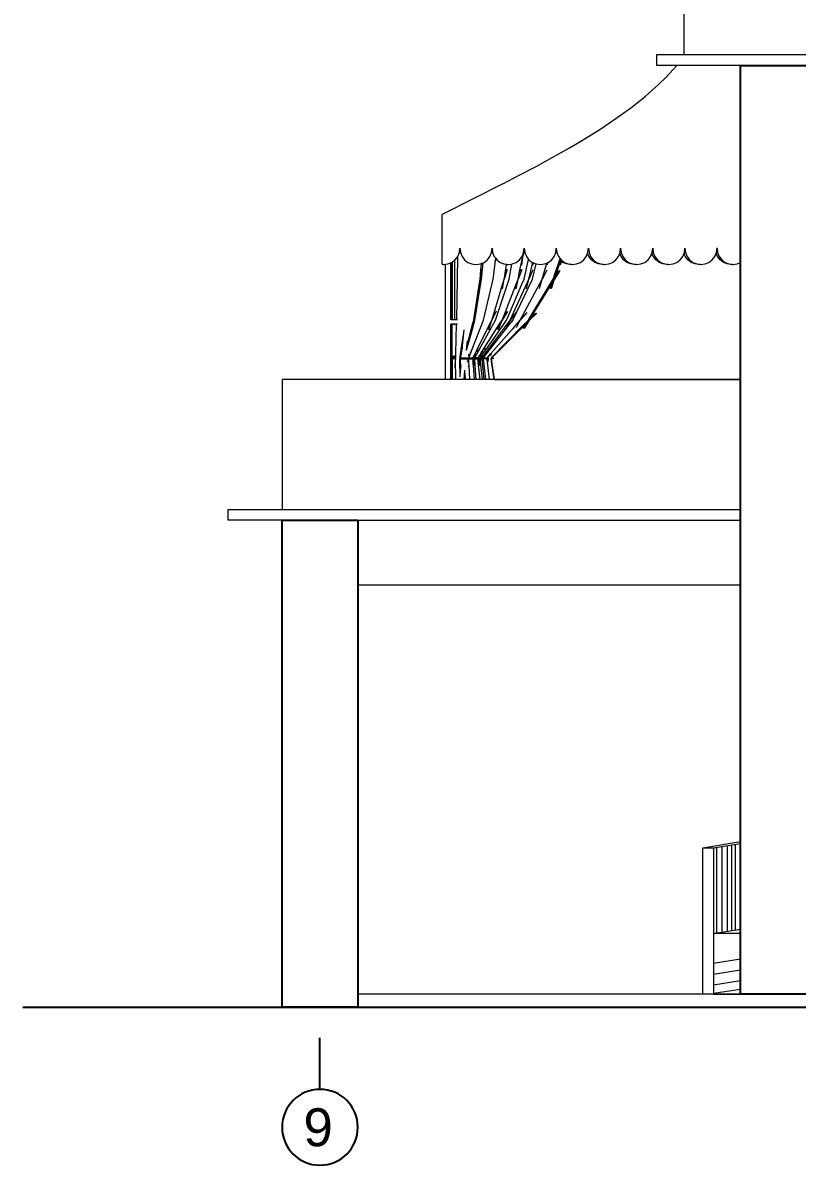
# Model space of a CAD drawing. Header units: inches. Extents: x 249 to 1192, y -18 to 440.
# Drawn here: x 589.5 to 596.65, y 201.01 to 211.56 of the extents above; entities that cross this region are included whole.
import ezdxf
from ezdxf.enums import TextEntityAlignment as Align

# ---------------------------------------------------------------- set-up
doc = ezdxf.new("R2010")
doc.units = ezdxf.units.IN
doc.header["$MEASUREMENT"] = 0
for name, color, linetype, lineweight in [('BALOK', 3, 'Continuous', 20), ('LANTAI', 135, 'Continuous', 9), ('RENCANA JALAN', 13, 'Continuous', 15), ('TEXT (KETERANGAN)', 7, 'Continuous', 25)]:
    doc.layers.add(name, color=color, linetype=linetype, lineweight=lineweight)
doc.layers.add('GROUND', color=36, linetype='Continuous')
doc.layers.add('KOLOM', color=5, linetype='Continuous')
doc.styles.add('S', font='SIMPLEX', dxfattribs={"width": 1.1})
doc.styles.get("Standard").update_dxf_attribs({"font": 'arial.ttf'})

# ---------------------------------------------------------------- blocks, each defined once
blk = doc.blocks.new('NAV')
blk.add_circle((0, -0.4), 0.35)
at = {"style": 'S', "width": 0.75, "flags": 4}
blk.add_attdef('AV', text='', height=0.3, dxfattribs=at).set_placement((0, -0.4), align=Align.MIDDLE)
blk = doc.blocks.new('tampak belakang')
for p, q in [((595.539, 211.165), (595.475, 211.092)), ((595.366, 210.984), (595.442, 211.059)), ((595.475, 211.092), (595.442, 211.059)), ((595.248, 210.881), (595.366, 210.984)), ((595.121, 210.78), (595.248, 210.881)), ((594.986, 210.682), (595.121, 210.78)), ((594.845, 210.586), (594.986, 210.682)), ((594.698, 210.493), (594.845, 210.586)), ((594.393, 210.316), (594.547, 210.404)), ((594.547, 210.404), (594.62, 210.447)), ((594.62, 210.447), (594.698, 210.493)), ((594.238, 210.232), (594.393, 210.316)), ((594.083, 210.151), (594.238, 210.232)), ((593.93, 210.072), (594.083, 210.151)), ((593.93, 210.072), (593.371, 209.788)), ((593.371, 209.328), (593.371, 209.788)), ((593.529, 209.438), (593.534, 209.477)), ((593.535, 209.478), (593.534, 209.477)), ((593.535, 209.478), (593.534, 209.478)), ((593.534, 209.477), (593.534, 209.478)), ((593.534, 209.477), (593.54, 209.438)), ((593.826, 209.438), (593.831, 209.477)), ((593.832, 209.478), (593.831, 209.477)), ((593.832, 209.478), (593.831, 209.478)), ((593.831, 209.477), (593.831, 209.478)), ((593.831, 209.477), (593.836, 209.438)), ((594.13, 209.465), (594.119, 209.413)), ((594.123, 209.438), (594.128, 209.477)), ((594.128, 209.478), (594.128, 209.477)), ((594.128, 209.478), (594.128, 209.478)), ((594.128, 209.477), (594.128, 209.478)), ((594.128, 209.477), (594.13, 209.465)), ((594.13, 209.465), (594.133, 209.438)), ((594.42, 209.438), (594.425, 209.477)), ((594.425, 209.478), (594.425, 209.478)), ((594.425, 209.477), (594.425, 209.478)), ((594.425, 209.478), (594.425, 209.477)), ((594.425, 209.477), (594.43, 209.438)), ((594.717, 209.438), (594.722, 209.477)), ((594.722, 209.477), (594.722, 209.478)), ((594.722, 209.478), (594.722, 209.478)), ((594.722, 209.478), (594.722, 209.477)), ((594.722, 209.477), (594.727, 209.438)), ((595.014, 209.438), (595.019, 209.477)), ((595.019, 209.478), (595.019, 209.477)), ((595.019, 209.478), (595.019, 209.478)), ((595.019, 209.477), (595.019, 209.478)), ((595.019, 209.477), (595.024, 209.438)), ((595.311, 209.438), (595.316, 209.477)), ((595.316, 209.478), (595.316, 209.477)), ((595.316, 209.478), (595.316, 209.478)), ((595.316, 209.477), (595.316, 209.478)), ((595.316, 209.477), (595.321, 209.438)), ((595.608, 209.438), (595.613, 209.477)), ((595.613, 209.478), (595.612, 209.478)), ((595.613, 209.477), (595.612, 209.478)), ((595.613, 209.478), (595.613, 209.477)), ((595.613, 209.477), (595.618, 209.438)), ((595.904, 209.438), (595.91, 209.477)), ((595.91, 209.477), (595.909, 209.478)), ((595.91, 209.478), (595.909, 209.478)), ((595.91, 209.478), (595.91, 209.477)), ((595.91, 209.477), (595.915, 209.438)), ((593.455, 209.344), (593.46, 209.346)), ((593.46, 209.346), (593.463, 209.348)), ((593.463, 209.348), (593.484, 209.365)), ((593.463, 209.348), (593.463, 208.815)), ((593.484, 209.365), (593.491, 209.37)), ((593.484, 209.365), (593.484, 208.815)), ((593.491, 209.37), (593.515, 209.401)), ((593.512, 209.192), (593.515, 209.401)), ((593.515, 209.401), (593.529, 209.438)), ((593.515, 209.401), (593.515, 209.401)), ((593.54, 209.438), (593.554, 209.401)), ((593.554, 209.401), (593.578, 209.37)), ((593.578, 209.37), (593.609, 209.346)), ((593.609, 209.346), (593.645, 209.331)), ((593.748, 209.342), (593.757, 209.346)), ((593.757, 209.346), (593.788, 209.37)), ((593.788, 209.37), (593.811, 209.401)), ((593.811, 209.401), (593.826, 209.438)), ((593.836, 209.438), (593.846, 209.414)), ((593.84, 209.192), (593.865, 209.384)), ((593.846, 209.414), (593.851, 209.401)), ((593.851, 209.401), (593.865, 209.384)), ((593.865, 209.384), (593.875, 209.37)), ((593.875, 209.37), (593.906, 209.346)), ((593.906, 209.346), (593.941, 209.331)), ((594.018, 209.331), (594.054, 209.346)), ((594.054, 209.346), (594.085, 209.37)), ((594.085, 209.37), (594.108, 209.401)), ((594.086, 209.261), (594.119, 209.413)), ((594.107, 209.321), (594.119, 209.413)), ((594.108, 209.401), (594.121, 209.433)), ((594.119, 209.413), (594.121, 209.433)), ((594.121, 209.433), (594.123, 209.438)), ((594.127, 209.192), (594.169, 209.373)), ((594.133, 209.438), (594.148, 209.401)), ((594.148, 209.401), (594.169, 209.373)), ((594.169, 209.373), (594.172, 209.37)), ((594.172, 209.37), (594.202, 209.346)), ((594.202, 209.346), (594.208, 209.344)), ((594.346, 209.344), (594.351, 209.346)), ((594.351, 209.346), (594.382, 209.37)), ((594.382, 209.37), (594.405, 209.401)), ((594.396, 209.192), (594.459, 209.383)), ((594.405, 209.401), (594.42, 209.438)), ((594.426, 209.243), (594.465, 209.36)), ((594.43, 209.438), (594.445, 209.401)), ((594.445, 209.401), (594.459, 209.383)), ((594.451, 209.322), (594.462, 209.379)), ((594.459, 209.383), (594.462, 209.379)), ((594.462, 209.379), (594.469, 209.37)), ((594.465, 209.36), (594.469, 209.37)), ((594.472, 209.355), (594.465, 209.36)), ((594.465, 209.322), (594.472, 209.355)), ((594.469, 209.37), (594.469, 209.37)), ((594.469, 209.37), (594.474, 209.366)), ((594.472, 209.355), (594.474, 209.366)), ((594.483, 209.346), (594.472, 209.355)), ((594.474, 209.366), (594.499, 209.346)), ((594.519, 209.331), (594.483, 209.346)), ((594.499, 209.346), (594.535, 209.331)), ((594.612, 209.331), (594.648, 209.346)), ((594.648, 209.346), (594.679, 209.37)), ((594.679, 209.37), (594.702, 209.401)), ((594.702, 209.401), (594.714, 209.43)), ((594.714, 209.43), (594.717, 209.438)), ((594.726, 209.401), (594.714, 209.43)), ((594.749, 209.37), (594.726, 209.401)), ((594.727, 209.438), (594.742, 209.401)), ((594.742, 209.401), (594.765, 209.37)), ((594.78, 209.346), (594.749, 209.37)), ((594.765, 209.37), (594.796, 209.346)), ((594.816, 209.331), (594.78, 209.346)), ((594.796, 209.346), (594.832, 209.331)), ((594.909, 209.331), (594.945, 209.346)), ((594.945, 209.346), (594.975, 209.37)), ((594.975, 209.37), (594.999, 209.401)), ((594.999, 209.401), (595.011, 209.43)), ((595.011, 209.43), (595.014, 209.438)), ((595.023, 209.401), (595.011, 209.43)), ((595.046, 209.37), (595.023, 209.401)), ((595.024, 209.438), (595.039, 209.401)), ((595.039, 209.401), (595.062, 209.37)), ((595.077, 209.346), (595.046, 209.37)), ((595.062, 209.37), (595.093, 209.346)), ((595.113, 209.331), (595.077, 209.346)), ((595.093, 209.346), (595.129, 209.331)), ((595.206, 209.331), (595.242, 209.346)), ((595.242, 209.346), (595.272, 209.37)), ((595.272, 209.37), (595.296, 209.401)), ((595.296, 209.401), (595.308, 209.43)), ((595.308, 209.43), (595.311, 209.438)), ((595.32, 209.401), (595.308, 209.43)), ((595.343, 209.37), (595.32, 209.401)), ((595.321, 209.438), (595.336, 209.401)), ((595.336, 209.401), (595.359, 209.37)), ((595.374, 209.346), (595.343, 209.37)), ((595.359, 209.37), (595.39, 209.346)), ((595.41, 209.331), (595.374, 209.346)), ((595.39, 209.346), (595.426, 209.331)), ((595.503, 209.331), (595.538, 209.346)), ((595.538, 209.346), (595.569, 209.37)), ((595.569, 209.37), (595.593, 209.401)), ((595.593, 209.401), (595.605, 209.43)), ((595.605, 209.43), (595.608, 209.438)), ((595.616, 209.401), (595.605, 209.43)), ((595.64, 209.37), (595.616, 209.401)), ((595.618, 209.438), (595.633, 209.401)), ((595.633, 209.401), (595.656, 209.37)), ((595.671, 209.346), (595.64, 209.37)), ((595.656, 209.37), (595.687, 209.346)), ((595.707, 209.331), (595.671, 209.346)), ((595.687, 209.346), (595.723, 209.331)), ((595.8, 209.331), (595.835, 209.346)), ((595.835, 209.346), (595.866, 209.37)), ((595.866, 209.37), (595.89, 209.401)), ((595.89, 209.401), (595.901, 209.43)), ((595.901, 209.43), (595.904, 209.438)), ((595.913, 209.401), (595.901, 209.43)), ((595.937, 209.37), (595.913, 209.401)), ((595.915, 209.438), (595.929, 209.401)), ((595.929, 209.401), (595.953, 209.37)), ((595.968, 209.346), (595.937, 209.37)), ((595.953, 209.37), (595.984, 209.346)), ((596.003, 209.331), (595.968, 209.346)), ((595.984, 209.346), (596.02, 209.331)), ((593.371, 209.328), (593.371, 209.326)), ((593.371, 209.328), (593.378, 209.327)), ((593.378, 209.327), (593.371, 209.326)), ((593.378, 209.327), (593.386, 209.326)), ((593.386, 209.326), (593.401, 209.328)), ((593.401, 209.328), (593.424, 209.331)), ((593.401, 208.265), (593.401, 209.328)), ((593.424, 209.331), (593.451, 209.342)), ((593.451, 209.342), (593.455, 209.344)), ((593.451, 208.815), (593.451, 209.342)), ((593.455, 209.344), (593.455, 208.815)), ((593.645, 209.331), (593.658, 209.329)), ((593.658, 209.329), (593.683, 209.326)), ((593.683, 209.326), (593.721, 209.331)), ((593.721, 209.331), (593.734, 209.336)), ((593.736, 209.284), (593.722, 209.192)), ((593.722, 209.192), (593.729, 209.275)), ((593.729, 209.275), (593.734, 209.336)), ((593.73, 209.284), (593.729, 209.275)), ((593.734, 209.336), (593.737, 209.337)), ((593.735, 209.192), (593.748, 209.342)), ((593.736, 209.321), (593.737, 209.337)), ((593.737, 209.337), (593.748, 209.342)), ((593.941, 209.331), (593.966, 209.328)), ((593.97, 209.281), (593.944, 209.192)), ((593.946, 209.204), (593.966, 209.328)), ((593.969, 209.281), (593.946, 209.204)), ((593.966, 209.328), (593.97, 209.327)), ((593.969, 209.321), (593.97, 209.327)), ((593.97, 209.327), (593.972, 209.327)), ((593.971, 209.321), (593.972, 209.327)), ((593.972, 209.327), (593.98, 209.326)), ((593.98, 209.326), (594.013, 209.33)), ((593.988, 209.192), (594.013, 209.33)), ((594.013, 209.33), (594.018, 209.331)), ((594.105, 209.279), (594.072, 209.192)), ((594.072, 209.192), (594.086, 209.261)), ((594.093, 209.279), (594.086, 209.261)), ((594.17, 209.192), (594.208, 209.344)), ((594.208, 209.277), (594.17, 209.192)), ((594.204, 209.192), (594.24, 209.331)), ((594.208, 209.344), (594.215, 209.341)), ((594.212, 209.321), (594.215, 209.341)), ((594.215, 209.341), (594.238, 209.331)), ((594.238, 209.331), (594.24, 209.331)), ((594.24, 209.331), (594.277, 209.326)), ((594.277, 209.326), (594.315, 209.331)), ((594.294, 209.192), (594.337, 209.34)), ((594.337, 209.274), (594.294, 209.192)), ((594.315, 209.331), (594.337, 209.34)), ((594.337, 209.34), (594.346, 209.344)), ((594.343, 209.322), (594.346, 209.344)), ((594.426, 209.243), (594.396, 209.192)), ((594.457, 209.271), (594.409, 209.192)), ((594.409, 209.192), (594.426, 209.243)), ((594.443, 209.272), (594.426, 209.243)), ((594.557, 209.326), (594.519, 209.331)), ((594.535, 209.331), (594.566, 209.327)), ((594.566, 209.327), (594.557, 209.326)), ((594.566, 209.327), (594.574, 209.326)), ((594.574, 209.326), (594.612, 209.331)), ((594.854, 209.326), (594.816, 209.331)), ((594.832, 209.331), (594.862, 209.327)), ((594.862, 209.327), (594.854, 209.326)), ((594.862, 209.327), (594.87, 209.326)), ((594.87, 209.326), (594.909, 209.331)), ((595.151, 209.326), (595.113, 209.331)), ((595.129, 209.331), (595.159, 209.327)), ((595.159, 209.327), (595.151, 209.326)), ((595.159, 209.327), (595.167, 209.326)), ((595.167, 209.326), (595.206, 209.331)), ((595.448, 209.326), (595.41, 209.331)), ((595.426, 209.331), (595.456, 209.327)), ((595.456, 209.327), (595.448, 209.326)), ((595.456, 209.327), (595.464, 209.326)), ((595.464, 209.326), (595.503, 209.331)), ((595.745, 209.326), (595.707, 209.331)), ((595.723, 209.331), (595.753, 209.327)), ((595.753, 209.327), (595.745, 209.326)), ((595.753, 209.327), (595.761, 209.326)), ((595.761, 209.326), (595.8, 209.331)), ((596.042, 209.326), (596.003, 209.331)), ((596.02, 209.331), (596.05, 209.327)), ((596.05, 209.327), (596.042, 209.326)), ((596.05, 209.327), (596.058, 209.326)), ((596.058, 209.326), (596.096, 209.331)), ((596.096, 209.331), (596.127, 209.344)), ((593.505, 208.815), (593.512, 209.192)), ((593.672, 208.813), (593.735, 209.192)), ((593.71, 209.116), (593.722, 209.192)), ((593.714, 209.101), (593.722, 209.192)), ((593.751, 208.813), (593.84, 209.192)), ((593.831, 208.819), (593.94, 209.181)), ((593.862, 208.813), (593.988, 209.192)), ((593.927, 209.101), (593.94, 209.181)), ((593.928, 209.101), (593.944, 209.192)), ((593.94, 209.181), (593.944, 209.192)), ((593.944, 209.192), (593.946, 209.204)), ((593.983, 208.851), (594.107, 209.145)), ((593.999, 208.813), (594.17, 209.192)), ((594.024, 208.813), (594.204, 209.192)), ((594.047, 209.129), (594.072, 209.192)), ((594.053, 209.102), (594.072, 209.192)), ((594.091, 208.813), (594.294, 209.192)), ((594.107, 209.146), (594.127, 209.192)), ((594.107, 209.145), (594.107, 209.146)), ((594.148, 209.103), (594.17, 209.192)), ((594.194, 208.839), (594.38, 209.144)), ((594.203, 208.871), (594.396, 209.192)), ((594.268, 209.104), (594.294, 209.192)), ((594.367, 209.105), (594.38, 209.144)), ((594.38, 209.105), (594.409, 209.192)), ((594.38, 209.144), (594.396, 209.192)), ((594.38, 209.144), (594.409, 209.192)), ((593.669, 208.856), (593.71, 209.116)), ((593.709, 209.1), (593.71, 209.116)), ((593.939, 208.848), (594.047, 209.129)), ((594.042, 209.102), (594.047, 209.129)), ((593.686, 208.902), (593.662, 208.813)), ((593.662, 208.813), (593.669, 208.856)), ((593.681, 208.902), (593.669, 208.856)), ((593.87, 208.895), (593.829, 208.813)), ((593.829, 208.813), (593.831, 208.819)), ((593.869, 208.895), (593.831, 208.819)), ((593.975, 208.891), (593.925, 208.813)), ((593.925, 208.813), (593.939, 208.848)), ((593.966, 208.891), (593.939, 208.848)), ((593.966, 208.813), (593.983, 208.851)), ((593.983, 208.851), (593.983, 208.851)), ((594.054, 208.887), (593.999, 208.813)), ((594.152, 208.882), (594.091, 208.813)), ((594.168, 208.813), (594.203, 208.871)), ((594.194, 208.839), (594.168, 208.813)), ((594.244, 208.878), (594.178, 208.813)), ((594.178, 208.813), (594.194, 208.839)), ((594.233, 208.878), (594.194, 208.839)), ((594.211, 208.879), (594.203, 208.871)), ((593.455, 208.815), (593.451, 208.815)), ((593.451, 208.709), (593.451, 208.775)), ((593.455, 208.775), (593.451, 208.775)), ((593.451, 208.709), (593.455, 208.762)), ((593.463, 208.815), (593.455, 208.815)), ((593.455, 208.762), (593.455, 208.775)), ((593.463, 208.775), (593.455, 208.775)), ((593.455, 208.476), (593.455, 208.762)), ((593.484, 208.815), (593.463, 208.815)), ((593.484, 208.775), (593.463, 208.775)), ((593.463, 208.476), (593.463, 208.775)), ((593.505, 208.815), (593.484, 208.815)), ((593.484, 208.767), (593.484, 208.775)), ((593.504, 208.775), (593.484, 208.775)), ((593.496, 208.505), (593.504, 208.775)), ((593.511, 208.775), (593.504, 208.775)), ((593.513, 208.815), (593.505, 208.815)), ((593.569, 208.694), (593.573, 208.722)), ((593.596, 208.534), (593.65, 208.73)), ((593.599, 208.566), (593.652, 208.774)), ((593.644, 208.721), (593.652, 208.774)), ((593.648, 208.546), (593.751, 208.813)), ((593.65, 208.73), (593.662, 208.813)), ((593.65, 208.73), (593.672, 208.813)), ((593.652, 208.774), (593.662, 208.813)), ((593.694, 208.543), (593.826, 208.807)), ((593.718, 208.55), (593.862, 208.813)), ((593.743, 208.528), (593.904, 208.78)), ((593.799, 208.546), (593.946, 208.742)), ((593.801, 208.724), (593.826, 208.807)), ((593.802, 208.724), (593.829, 208.813)), ((593.814, 208.545), (593.965, 208.737)), ((593.82, 208.505), (594.035, 208.749)), ((593.824, 208.466), (594.117, 208.762)), ((593.826, 208.807), (593.829, 208.813)), ((593.829, 208.466), (594.105, 208.74)), ((593.864, 208.666), (593.94, 208.774)), ((593.884, 208.726), (593.904, 208.78)), ((593.892, 208.727), (593.925, 208.813)), ((593.904, 208.78), (593.925, 208.813)), ((593.94, 208.775), (593.966, 208.813)), ((593.94, 208.774), (593.94, 208.775)), ((593.94, 208.728), (593.946, 208.742)), ((593.946, 208.742), (593.999, 208.813)), ((593.961, 208.729), (593.965, 208.737)), ((593.965, 208.737), (593.999, 208.813)), ((593.965, 208.737), (594.012, 208.798)), ((594.024, 208.813), (594.012, 208.798)), ((594.012, 208.798), (594.024, 208.813)), ((594.026, 208.731), (594.035, 208.749)), ((594.035, 208.749), (594.091, 208.813)), ((594.056, 208.746), (594.091, 208.813)), ((594.101, 208.733), (594.105, 208.74)), ((594.105, 208.74), (594.153, 208.788)), ((594.105, 208.74), (594.117, 208.762)), ((594.117, 208.762), (594.168, 208.813)), ((594.12, 208.734), (594.153, 208.788)), ((594.13, 208.734), (594.178, 208.813)), ((594.153, 208.788), (594.168, 208.813)), ((594.153, 208.788), (594.178, 208.813)), ((593.451, 208.476), (593.451, 208.709)), ((593.546, 208.54), (593.569, 208.694)), ((593.559, 208.573), (593.569, 208.694)), ((593.599, 208.566), (593.603, 208.621)), ((593.774, 208.538), (593.864, 208.666)), ((593.864, 208.666), (593.864, 208.666)), ((593.494, 208.556), (593.494, 208.527)), ((593.494, 208.527), (593.495, 208.476)), ((593.495, 208.476), (593.496, 208.505)), ((593.54, 208.5), (593.545, 208.535)), ((593.545, 208.535), (593.546, 208.54)), ((593.545, 208.535), (593.546, 208.496)), ((593.546, 208.496), (593.548, 208.509)), ((593.548, 208.509), (593.559, 208.573)), ((593.557, 208.543), (593.559, 208.573)), ((593.596, 208.534), (593.599, 208.566)), ((593.596, 208.533), (593.596, 208.534)), ((593.617, 208.466), (593.631, 208.504)), ((593.63, 208.521), (593.631, 208.504)), ((593.631, 208.504), (593.647, 208.545)), ((593.647, 208.555), (593.647, 208.545)), ((593.647, 208.555), (593.648, 208.546)), ((593.647, 208.545), (593.648, 208.546)), ((593.668, 208.492), (593.675, 208.506)), ((593.675, 208.506), (593.691, 208.536)), ((593.675, 208.506), (593.678, 208.476)), ((593.678, 208.476), (593.693, 208.505)), ((593.691, 208.536), (593.694, 208.543)), ((593.691, 208.536), (593.693, 208.505)), ((593.693, 208.548), (593.694, 208.543)), ((593.693, 208.505), (593.697, 208.512)), ((593.694, 208.543), (593.697, 208.512)), ((593.697, 208.512), (593.714, 208.542)), ((593.712, 208.555), (593.714, 208.542)), ((593.714, 208.542), (593.718, 208.55)), ((593.717, 208.555), (593.718, 208.55)), ((593.723, 208.498), (593.732, 208.512)), ((593.731, 208.521), (593.732, 208.512)), ((593.732, 208.512), (593.743, 208.528)), ((593.732, 208.512), (593.736, 208.483)), ((593.743, 208.528), (593.746, 208.498)), ((593.746, 208.498), (593.774, 208.538)), ((593.748, 208.478), (593.767, 208.502)), ((593.76, 208.555), (593.763, 208.531)), ((593.767, 208.502), (593.777, 208.515)), ((593.767, 208.502), (593.769, 208.487)), ((593.772, 208.555), (593.774, 208.538)), ((593.777, 208.515), (593.799, 208.546)), ((593.777, 208.515), (593.779, 208.5)), ((593.779, 208.5), (593.802, 208.529)), ((593.799, 208.546), (593.802, 208.529)), ((593.802, 208.529), (593.81, 208.54)), ((593.808, 208.555), (593.81, 208.54)), ((593.81, 208.54), (593.814, 208.545)), ((593.81, 208.54), (593.81, 208.54)), ((593.813, 208.555), (593.814, 208.545)), ((593.816, 208.5), (593.82, 208.505)), ((593.82, 208.505), (593.822, 208.493)), ((593.451, 208.476), (593.455, 208.476)), ((593.451, 208.466), (593.451, 208.476)), ((593.451, 208.466), (593.455, 208.466)), ((593.451, 208.265), (593.451, 208.466)), ((593.455, 208.476), (593.463, 208.476)), ((593.455, 208.466), (593.463, 208.466)), ((593.455, 208.466), (593.455, 208.265)), ((593.461, 208.462), (593.462, 208.463)), ((593.461, 208.461), (593.461, 208.462)), ((593.461, 208.459), (593.461, 208.461)), ((593.462, 208.458), (593.461, 208.459)), ((593.462, 208.464), (593.463, 208.465)), ((593.462, 208.463), (593.462, 208.464)), ((593.462, 208.457), (593.462, 208.458)), ((593.463, 208.457), (593.462, 208.457)), ((593.495, 208.476), (593.463, 208.476)), ((593.463, 208.465), (593.463, 208.466)), ((593.469, 208.466), (593.463, 208.466)), ((593.463, 208.463), (593.463, 208.465)), ((593.463, 208.457), (593.463, 208.459)), ((593.463, 208.457), (593.463, 208.265)), ((593.494, 208.456), (593.466, 208.456)), ((593.495, 208.466), (593.472, 208.466)), ((593.492, 208.371), (593.494, 208.456)), ((593.494, 208.456), (593.495, 208.456)), ((593.495, 208.476), (593.495, 208.476)), ((593.495, 208.466), (593.495, 208.476)), ((593.495, 208.476), (593.495, 208.466)), ((593.495, 208.466), (593.501, 208.466)), ((593.495, 208.466), (593.495, 208.466)), ((593.496, 208.265), (593.495, 208.456)), ((593.495, 208.456), (593.501, 208.456)), ((593.531, 208.456), (593.535, 208.456)), ((593.532, 208.466), (593.535, 208.466)), ((593.535, 208.466), (593.536, 208.476)), ((593.535, 208.466), (593.54, 208.466)), ((593.535, 208.43), (593.54, 208.456)), ((593.535, 208.43), (593.535, 208.456)), ((593.535, 208.456), (593.54, 208.456)), ((593.538, 208.306), (593.535, 208.43)), ((593.536, 208.476), (593.54, 208.5)), ((593.54, 208.5), (593.541, 208.476)), ((593.54, 208.466), (593.541, 208.466)), ((593.54, 208.456), (593.541, 208.456)), ((593.541, 208.476), (593.541, 208.466)), ((593.541, 208.466), (593.543, 208.475)), ((593.541, 208.466), (593.541, 208.466)), ((593.541, 208.466), (593.541, 208.466)), ((593.541, 208.466), (593.557, 208.466)), ((593.541, 208.466), (593.541, 208.466)), ((593.543, 208.371), (593.541, 208.456)), ((593.541, 208.456), (593.556, 208.456)), ((593.543, 208.475), (593.546, 208.496)), ((593.556, 208.456), (593.586, 208.456)), ((593.557, 208.466), (593.586, 208.466)), ((593.586, 208.466), (593.616, 208.466)), ((593.586, 208.456), (593.613, 208.456)), ((593.603, 208.432), (593.613, 208.456)), ((593.612, 208.414), (593.618, 208.427)), ((593.613, 208.456), (593.616, 208.456)), ((593.614, 208.499), (593.616, 208.466)), ((593.616, 208.466), (593.617, 208.466)), ((593.618, 208.427), (593.616, 208.456)), ((593.616, 208.456), (593.655, 208.456)), ((593.617, 208.466), (593.655, 208.466)), ((593.62, 208.396), (593.618, 208.427)), ((593.652, 208.43), (593.656, 208.437)), ((593.655, 208.466), (593.668, 208.492)), ((593.655, 208.466), (593.67, 208.466)), ((593.655, 208.456), (593.666, 208.456)), ((593.656, 208.437), (593.655, 208.456)), ((593.656, 208.437), (593.666, 208.456)), ((593.657, 208.425), (593.656, 208.437)), ((593.657, 208.425), (593.671, 208.451)), ((593.658, 208.402), (593.657, 208.425)), ((593.657, 208.395), (593.659, 208.397)), ((593.658, 208.402), (593.673, 208.426)), ((593.659, 208.397), (593.658, 208.402)), ((593.659, 208.397), (593.674, 208.42)), ((593.668, 208.265), (593.659, 208.397)), ((593.666, 208.456), (593.671, 208.456)), ((593.668, 208.5), (593.668, 208.492)), ((593.668, 208.492), (593.67, 208.466)), ((593.669, 208.388), (593.676, 208.398)), ((593.67, 208.466), (593.672, 208.466)), ((593.671, 208.451), (593.671, 208.456)), ((593.671, 208.456), (593.702, 208.456)), ((593.673, 208.426), (593.671, 208.451)), ((593.672, 208.466), (593.678, 208.476)), ((593.703, 208.466), (593.672, 208.466)), ((593.674, 208.42), (593.673, 208.426)), ((593.676, 208.398), (593.674, 208.42)), ((593.676, 208.392), (593.676, 208.398)), ((593.7, 208.413), (593.705, 208.42)), ((593.702, 208.456), (593.716, 208.456)), ((593.704, 208.438), (593.702, 208.456)), ((593.703, 208.466), (593.719, 208.491)), ((593.703, 208.466), (593.721, 208.466)), ((593.704, 208.438), (593.716, 208.456)), ((593.704, 208.432), (593.717, 208.45)), ((593.704, 208.438), (593.704, 208.438)), ((593.704, 208.432), (593.704, 208.438)), ((593.705, 208.42), (593.704, 208.432)), ((593.705, 208.42), (593.724, 208.445)), ((593.707, 208.408), (593.705, 208.42)), ((593.707, 208.408), (593.725, 208.431)), ((593.707, 208.401), (593.724, 208.422)), ((593.707, 208.398), (593.726, 208.422)), ((593.707, 208.401), (593.707, 208.408)), ((593.707, 208.398), (593.707, 208.401)), ((593.72, 208.265), (593.707, 208.398)), ((593.712, 208.393), (593.723, 208.406)), ((593.716, 208.456), (593.723, 208.456)), ((593.719, 208.491), (593.723, 208.498)), ((593.719, 208.491), (593.721, 208.466)), ((593.719, 208.491), (593.719, 208.491)), ((593.721, 208.466), (593.724, 208.466)), ((593.722, 208.394), (593.728, 208.401)), ((593.723, 208.498), (593.725, 208.478)), ((593.724, 208.445), (593.723, 208.456)), ((593.723, 208.456), (593.739, 208.456)), ((593.724, 208.466), (593.736, 208.483)), ((593.724, 208.466), (593.74, 208.466)), ((593.724, 208.445), (593.726, 208.447)), ((593.725, 208.431), (593.724, 208.445)), ((593.728, 208.401), (593.725, 208.431)), ((593.742, 208.265), (593.728, 208.401)), ((593.736, 208.483), (593.746, 208.498)), ((593.736, 208.483), (593.736, 208.48)), ((593.739, 208.45), (593.744, 208.456)), ((593.739, 208.45), (593.739, 208.456)), ((593.744, 208.456), (593.739, 208.456)), ((593.74, 208.442), (593.739, 208.45)), ((593.74, 208.466), (593.748, 208.478)), ((593.75, 208.466), (593.74, 208.466)), ((593.74, 208.442), (593.751, 208.456)), ((593.74, 208.441), (593.751, 208.455)), ((593.74, 208.441), (593.74, 208.442)), ((593.742, 208.428), (593.74, 208.441)), ((593.742, 208.428), (593.753, 208.441)), ((593.743, 208.417), (593.742, 208.428)), ((593.743, 208.417), (593.754, 208.43)), ((593.759, 208.265), (593.743, 208.417)), ((593.744, 208.456), (593.751, 208.456)), ((593.747, 208.397), (593.757, 208.407)), ((593.748, 208.478), (593.75, 208.466)), ((593.75, 208.466), (593.752, 208.466)), ((593.751, 208.456), (593.751, 208.456)), ((593.751, 208.455), (593.751, 208.456)), ((593.784, 208.456), (593.751, 208.456)), ((593.753, 208.441), (593.751, 208.455)), ((593.752, 208.466), (593.769, 208.487)), ((593.752, 208.466), (593.786, 208.466)), ((593.754, 208.43), (593.753, 208.441)), ((593.754, 208.43), (593.754, 208.43)), ((593.757, 208.407), (593.754, 208.43)), ((593.756, 208.398), (593.757, 208.399)), ((593.757, 208.399), (593.757, 208.407)), ((593.757, 208.399), (593.758, 208.399)), ((593.773, 208.265), (593.757, 208.399)), ((593.769, 208.487), (593.779, 208.5)), ((593.779, 208.5), (593.779, 208.5)), ((593.784, 208.456), (593.801, 208.456)), ((593.787, 208.438), (593.784, 208.456)), ((593.786, 208.466), (593.807, 208.49)), ((593.786, 208.466), (593.801, 208.466)), ((593.787, 208.438), (593.797, 208.449)), ((593.788, 208.43), (593.787, 208.438)), ((593.788, 208.43), (593.799, 208.441)), ((593.788, 208.426), (593.798, 208.436)), ((593.788, 208.426), (593.788, 208.43)), ((593.809, 208.265), (593.788, 208.426)), ((593.807, 208.49), (593.816, 208.5)), ((593.807, 208.49), (593.809, 208.479)), ((593.816, 208.5), (593.818, 208.487)), ((593.821, 208.461), (593.825, 208.461)), ((593.821, 208.456), (593.822, 208.456)), ((593.85, 208.265), (593.822, 208.456)), ((593.827, 208.456), (593.822, 208.456)), ((593.823, 208.466), (593.824, 208.466)), ((593.829, 208.466), (593.824, 208.466)), ((593.855, 208.265), (593.827, 208.456)), ((593.837, 208.456), (593.827, 208.456)), ((593.837, 208.466), (593.829, 208.466)), ((593.837, 208.466), (593.838, 208.466)), ((593.838, 208.456), (593.837, 208.456)), ((593.838, 208.466), (593.84, 208.465)), ((593.84, 208.456), (593.838, 208.456)), ((593.84, 208.465), (593.841, 208.464)), ((593.841, 208.457), (593.84, 208.456)), ((593.841, 208.464), (593.842, 208.463)), ((593.842, 208.458), (593.841, 208.457)), ((593.842, 208.463), (593.842, 208.462)), ((593.842, 208.462), (593.842, 208.461)), ((593.842, 208.461), (593.842, 208.459)), ((593.842, 208.459), (593.842, 208.458)), ((593.538, 208.306), (593.543, 208.371)), ((593.538, 208.288), (593.538, 208.306)), ((593.543, 208.371), (593.545, 208.395)), ((593.575, 208.265), (593.578, 208.306)), ((593.578, 208.306), (593.581, 208.348)), ((593.58, 208.265), (593.578, 208.306)), ((593.581, 208.348), (593.581, 208.35)), ((593.585, 208.265), (593.581, 208.348)), ((593.613, 208.382), (593.62, 208.396)), ((593.613, 208.381), (593.62, 208.395)), ((593.62, 208.395), (593.62, 208.396)), ((593.627, 208.265), (593.62, 208.395)), ((593.673, 208.388), (593.676, 208.392)), ((593.686, 208.265), (593.676, 208.392)), ((593.451, 208.265), (593.401, 208.265)), ((593.455, 208.265), (593.451, 208.265)), ((593.463, 208.265), (593.455, 208.265)), ((593.496, 208.265), (593.463, 208.265)), ((593.538, 208.265), (593.496, 208.265)), ((593.575, 208.265), (593.538, 208.265)), ((593.58, 208.265), (593.575, 208.265)), ((593.585, 208.265), (593.58, 208.265)), ((593.627, 208.265), (593.585, 208.265)), ((593.668, 208.265), (593.627, 208.265)), ((593.686, 208.265), (593.668, 208.265)), ((593.72, 208.265), (593.686, 208.265)), ((593.742, 208.265), (593.72, 208.265)), ((593.759, 208.265), (593.742, 208.265)), ((593.773, 208.265), (593.759, 208.265)), ((593.809, 208.265), (593.773, 208.265)), ((593.85, 208.265), (593.809, 208.265)), ((593.855, 208.265), (593.85, 208.265))]:
    blk.add_line(p, q)
at = {"layer": 'BALOK'}
blk.add_line((593.855, 208.265), (596.127, 208.265), dxfattribs=at)
for points in [[(635.066, 211.965), (595.602, 211.965), (595.602, 211.265), (635.066, 211.265)], [(595.352, 211.265), (634.816, 211.265), (634.816, 211.165), (595.352, 211.165)]]:
    blk.add_lwpolyline(points, close=True, dxfattribs=at)
for points in [[(596.127, 208.265), (591.892, 208.265), (591.892, 207.065), (596.127, 207.065)], [(596.127, 206.365), (592.592, 206.365), (592.592, 206.965), (591.392, 206.965), (591.392, 207.065), (596.127, 207.065)], [(596.127, 206.365), (592.592, 206.365), (592.592, 206.965), (596.127, 206.965)]]:
    blk.add_lwpolyline(points, dxfattribs=at)
at = {"layer": 'GROUND'}
blk.add_lwpolyline([(589.497, 202.47), (647.105, 202.47)], dxfattribs=at)
at = {"layer": 'KOLOM'}
blk.add_lwpolyline([(596.127, 211.165), (596.827, 211.165), (596.827, 202.59), (596.127, 202.59)], close=True, dxfattribs=at)
blk.add_lwpolyline([(592.592, 206.965), (592.592, 202.47), (591.892, 202.47), (591.892, 206.965), (592.592, 206.965)], dxfattribs=at)
at = {"layer": 'LANTAI'}
blk.add_lwpolyline([(635.091, 202.59), (592.592, 202.59), (592.592, 202.47), (645.022, 202.47), (645.022, 202.59), (643.392, 202.59)], dxfattribs=at)
at = {"layer": 'RENCANA JALAN'}
for points in [[(595.777, 203.94), (596.127, 203.998)], [(595.877, 203.94), (596.127, 203.982)], [(596.042, 203.968), (596.042, 203.178)], [(596.078, 203.974), (596.078, 203.183)], [(596.127, 203.98), (596.127, 203.192)], [(595.777, 203.14), (595.777, 203.94), (595.877, 203.94), (595.877, 202.59), (595.777, 202.59), (595.777, 203.94)], [(595.905, 203.945), (595.905, 203.155)], [(595.953, 203.953), (595.953, 203.163)], [(596.002, 203.961), (596.002, 203.171)], [(595.877, 203.15), (596.127, 203.191)], [(596.127, 203.15), (595.877, 203.15), (595.877, 202.59), (599.377, 202.59), (599.377, 203.15), (596.827, 203.15)], [(595.877, 202.875), (596.127, 202.915)], [(595.877, 202.775), (596.127, 202.815)], [(595.877, 202.675), (596.127, 202.715)], [(595.877, 202.6), (596.127, 202.636)]]:
    blk.add_lwpolyline(points, dxfattribs=at)

msp = doc.modelspace()

# ---------------------------------------------------------------- linework, layer by layer
at = {"layer": 'TEXT (KETERANGAN)'}
msp.add_lwpolyline([(592.2413, 201.7109), (592.2413, 202.186)], dxfattribs=at)

# ---------------------------------------------------------------- block references
at = {"layer": 'BALOK'}
msp.add_blockref('tampak belakang', (0, 0), dxfattribs=at)
at = {"layer": 'TEXT (KETERANGAN)'}
ref = msp.add_blockref('NAV', (592.2413, 201.7609), dxfattribs=dict(at, xscale=-1))
ref.add_attrib('AV', '9', dxfattribs={"layer": '0', "height": 0.35, "flags": 4}).set_placement((592.2247, 201.3609), align=Align.MIDDLE)

doc.saveas('drawing.dxf')
